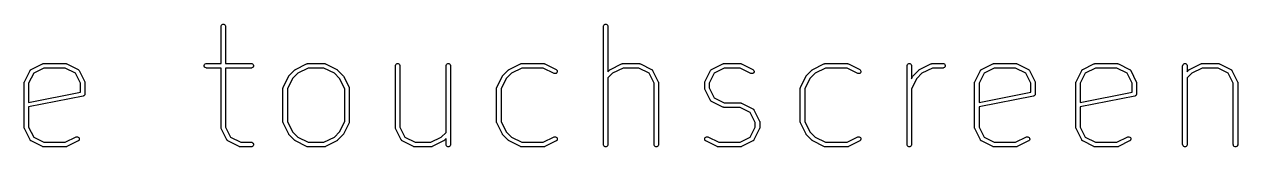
# Model space of a CAD drawing. Header units: inches. Extents: x 0.4 to 11.3, y -7.9 to -0.4.
# Drawn here: x 5.929 to 7.547, y -3.664 to -3.501 of the extents above; entities that cross this region are included whole.
import ezdxf

# ---------------------------------------------------------------- set-up
doc = ezdxf.new("R2010")
doc.units = ezdxf.units.IN
doc.header["$MEASUREMENT"] = 0
doc.layers.add('User.Drawings', color=9, linetype='CONTINUOUS', true_color=0xc2c2c2)

msp = doc.modelspace()

# ---------------------------------------------------------------- linework, layer by layer
at = {"layer": 'User.Drawings', "linetype": 'CONTINUOUS'}
for p, q in [((6.1914, -3.504), (6.1915, -3.5035)), ((6.1914, -3.5536), (6.1914, -3.504)), ((6.1915, -3.5035), (6.1919, -3.5024)), ((6.1919, -3.5024), (6.1927, -3.5016)), ((6.1927, -3.5016), (6.1938, -3.5011)), ((6.1938, -3.5011), (6.1949, -3.5011)), ((6.1949, -3.5011), (6.196, -3.5016)), ((6.196, -3.5016), (6.1968, -3.5024)), ((6.1968, -3.5024), (6.1973, -3.5035)), ((6.1973, -3.5035), (6.1973, -3.504)), ((6.1973, -3.504), (6.1973, -3.5536)), ((6.7013, -3.504), (6.7014, -3.5035)), ((6.7013, -3.6615), (6.7013, -3.504)), ((6.7014, -3.5035), (6.7018, -3.5024)), ((6.7018, -3.5024), (6.7027, -3.5016)), ((6.7027, -3.5016), (6.7037, -3.5011)), ((6.7037, -3.5011), (6.7049, -3.5011)), ((6.7049, -3.5011), (6.7059, -3.5016)), ((6.7059, -3.5016), (6.7068, -3.5024)), ((6.7068, -3.5024), (6.7072, -3.5035)), ((6.7072, -3.5035), (6.7073, -3.504)), ((6.7073, -3.504), (6.7073, -3.5644)), ((5.9381, -3.5614), (5.9531, -3.5539)), ((5.9551, -3.5595), (5.9416, -3.5662)), ((5.9531, -3.5539), (5.9536, -3.5537)), ((5.9536, -3.5537), (5.9537, -3.5537)), ((5.9537, -3.5537), (5.9538, -3.5536)), ((5.9538, -3.5536), (5.9544, -3.5536)), ((5.9544, -3.5536), (5.9844, -3.5536)), ((5.9837, -3.5595), (5.9551, -3.5595)), ((5.9972, -3.5662), (5.9837, -3.5595)), ((5.9844, -3.5536), (5.985, -3.5536)), ((5.985, -3.5536), (5.9851, -3.5537)), ((5.9851, -3.5537), (5.9852, -3.5537)), ((5.9852, -3.5537), (5.9857, -3.5539)), ((5.9857, -3.5539), (6.0007, -3.5614)), ((6.169, -3.556), (6.1694, -3.5549)), ((6.169, -3.5571), (6.169, -3.556)), ((6.1694, -3.5582), (6.169, -3.5571)), ((6.1694, -3.5549), (6.1702, -3.5541)), ((6.1702, -3.559), (6.1694, -3.5582)), ((6.1702, -3.5541), (6.1713, -3.5536)), ((6.1713, -3.5594), (6.1702, -3.559)), ((6.1713, -3.5536), (6.1719, -3.5536)), ((6.1719, -3.5595), (6.1713, -3.5594)), ((6.1719, -3.5536), (6.1914, -3.5536)), ((6.1914, -3.5595), (6.1719, -3.5595)), ((6.1914, -3.639), (6.1914, -3.5595)), ((6.1973, -3.5536), (6.2319, -3.5536)), ((6.2319, -3.5595), (6.1973, -3.5595)), ((6.1973, -3.5595), (6.1973, -3.6383)), ((6.2319, -3.5536), (6.2324, -3.5536)), ((6.2324, -3.5594), (6.2319, -3.5595)), ((6.2324, -3.5536), (6.2335, -3.5541)), ((6.2335, -3.559), (6.2324, -3.5594)), ((6.2335, -3.5541), (6.2343, -3.5549)), ((6.2343, -3.5582), (6.2335, -3.559)), ((6.2343, -3.5549), (6.2348, -3.556)), ((6.2348, -3.5571), (6.2343, -3.5582)), ((6.2348, -3.556), (6.2348, -3.5571)), ((6.2905, -3.5614), (6.3055, -3.5539)), ((6.3075, -3.5595), (6.2936, -3.5665)), ((6.3055, -3.5539), (6.3061, -3.5537)), ((6.3061, -3.5537), (6.3062, -3.5537)), ((6.3062, -3.5537), (6.3063, -3.5536)), ((6.3063, -3.5536), (6.3068, -3.5536)), ((6.3068, -3.5536), (6.3293, -3.5536)), ((6.3286, -3.5595), (6.3075, -3.5595)), ((6.3426, -3.5665), (6.3286, -3.5595)), ((6.3293, -3.5536), (6.3299, -3.5536)), ((6.3299, -3.5536), (6.33, -3.5537)), ((6.33, -3.5537), (6.3301, -3.5537)), ((6.3301, -3.5537), (6.3307, -3.5539)), ((6.3307, -3.5539), (6.3457, -3.5614)), ((6.4239, -3.556), (6.4244, -3.5549)), ((6.4239, -3.5565), (6.4239, -3.556)), ((6.4239, -3.639), (6.4239, -3.5565)), ((6.4244, -3.5549), (6.4252, -3.5541)), ((6.4252, -3.5541), (6.4263, -3.5536)), ((6.4263, -3.5536), (6.4274, -3.5536)), ((6.4274, -3.5536), (6.4285, -3.5541)), ((6.4285, -3.5541), (6.4293, -3.5549)), ((6.4293, -3.5549), (6.4297, -3.556)), ((6.4297, -3.556), (6.4298, -3.5565)), ((6.4298, -3.5565), (6.4298, -3.6383)), ((6.4914, -3.556), (6.4919, -3.5549)), ((6.4914, -3.5565), (6.4914, -3.556)), ((6.4914, -3.6453), (6.4914, -3.5565)), ((6.4919, -3.5549), (6.4927, -3.5541)), ((6.4927, -3.5541), (6.4937, -3.5536)), ((6.4937, -3.5536), (6.4949, -3.5536)), ((6.4949, -3.5536), (6.496, -3.5541)), ((6.496, -3.5541), (6.4968, -3.5549)), ((6.4968, -3.5549), (6.4972, -3.556)), ((6.4972, -3.556), (6.4973, -3.5565)), ((6.4973, -3.5565), (6.4973, -3.6615)), ((6.5755, -3.5614), (6.5905, -3.5539)), ((6.5925, -3.5595), (6.5786, -3.5665)), ((6.5905, -3.5539), (6.591, -3.5537)), ((6.591, -3.5537), (6.5911, -3.5537)), ((6.5911, -3.5537), (6.5912, -3.5536)), ((6.5912, -3.5536), (6.5918, -3.5536)), ((6.5918, -3.5536), (6.6218, -3.5536)), ((6.6211, -3.5595), (6.5925, -3.5595)), ((6.6355, -3.5667), (6.6211, -3.5595)), ((6.6218, -3.5536), (6.6224, -3.5536)), ((6.6224, -3.5536), (6.6225, -3.5537)), ((6.6225, -3.5537), (6.6226, -3.5537)), ((6.6226, -3.5537), (6.6231, -3.5539)), ((6.6231, -3.5539), (6.6381, -3.5614)), ((6.7105, -3.5614), (6.7255, -3.5539)), ((6.7275, -3.5595), (6.7135, -3.5665)), ((6.7255, -3.5539), (6.726, -3.5537)), ((6.726, -3.5537), (6.7261, -3.5537)), ((6.7261, -3.5537), (6.7262, -3.5536)), ((6.7262, -3.5536), (6.7268, -3.5536)), ((6.7268, -3.5536), (6.7493, -3.5536)), ((6.7486, -3.5595), (6.7275, -3.5595)), ((6.7621, -3.5662), (6.7486, -3.5595)), ((6.7493, -3.5536), (6.7499, -3.5536)), ((6.7499, -3.5536), (6.75, -3.5537)), ((6.75, -3.5537), (6.7501, -3.5537)), ((6.7501, -3.5537), (6.7506, -3.5539)), ((6.7506, -3.5539), (6.7656, -3.5614)), ((6.8455, -3.5614), (6.8605, -3.5539)), ((6.8625, -3.5595), (6.849, -3.5662)), ((6.8605, -3.5539), (6.861, -3.5537)), ((6.861, -3.5537), (6.8611, -3.5537)), ((6.8611, -3.5537), (6.8612, -3.5536)), ((6.8612, -3.5536), (6.8618, -3.5536)), ((6.8618, -3.5536), (6.8843, -3.5536)), ((6.8836, -3.5595), (6.8625, -3.5595)), ((6.898, -3.5667), (6.8836, -3.5595)), ((6.8843, -3.5536), (6.8849, -3.5536)), ((6.8849, -3.5536), (6.8849, -3.5537)), ((6.8849, -3.5537), (6.8851, -3.5537)), ((6.8851, -3.5537), (6.8856, -3.5539)), ((6.8856, -3.5539), (6.9006, -3.5614)), ((6.9804, -3.5614), (6.9954, -3.5539)), ((6.9975, -3.5595), (6.9835, -3.5665)), ((6.9954, -3.5539), (6.996, -3.5537)), ((6.996, -3.5537), (6.9961, -3.5537)), ((6.9961, -3.5537), (6.9962, -3.5536)), ((6.9962, -3.5536), (6.9968, -3.5536)), ((6.9968, -3.5536), (7.0268, -3.5536)), ((7.0261, -3.5595), (6.9975, -3.5595)), ((7.0404, -3.5667), (7.0261, -3.5595)), ((7.0268, -3.5536), (7.0273, -3.5536)), ((7.0273, -3.5536), (7.0274, -3.5537)), ((7.0274, -3.5537), (7.0275, -3.5537)), ((7.0275, -3.5537), (7.0281, -3.5539)), ((7.0281, -3.5539), (7.0431, -3.5614)), ((7.1063, -3.5565), (7.1064, -3.556)), ((7.1063, -3.6615), (7.1063, -3.5565)), ((7.1064, -3.556), (7.1068, -3.5549)), ((7.1068, -3.5549), (7.1076, -3.5541)), ((7.1076, -3.5541), (7.1087, -3.5536)), ((7.1087, -3.5536), (7.1098, -3.5536)), ((7.1098, -3.5536), (7.1109, -3.5541)), ((7.1109, -3.5541), (7.1117, -3.5549)), ((7.1117, -3.5549), (7.1121, -3.556)), ((7.1121, -3.556), (7.1122, -3.5565)), ((7.1122, -3.5565), (7.1122, -3.574)), ((7.1229, -3.5614), (7.1379, -3.5539)), ((7.1399, -3.5595), (7.126, -3.5665)), ((7.1379, -3.5539), (7.1385, -3.5537)), ((7.1385, -3.5537), (7.1386, -3.5537)), ((7.1386, -3.5537), (7.1387, -3.5536)), ((7.1387, -3.5536), (7.1392, -3.5536)), ((7.1392, -3.5536), (7.1542, -3.5536)), ((7.1542, -3.5595), (7.1399, -3.5595)), ((7.1542, -3.5536), (7.1548, -3.5536)), ((7.1548, -3.5594), (7.1542, -3.5595)), ((7.1548, -3.5536), (7.1559, -3.5541)), ((7.1559, -3.559), (7.1548, -3.5594)), ((7.1559, -3.5541), (7.1567, -3.5549)), ((7.1567, -3.5582), (7.1559, -3.559)), ((7.1567, -3.5549), (7.1571, -3.556)), ((7.1571, -3.5571), (7.1567, -3.5582)), ((7.1571, -3.556), (7.1571, -3.5571)), ((7.2054, -3.5614), (7.2204, -3.5539)), ((7.2224, -3.5595), (7.2089, -3.5662)), ((7.2204, -3.5539), (7.221, -3.5537)), ((7.221, -3.5537), (7.2211, -3.5537)), ((7.2211, -3.5537), (7.2212, -3.5536)), ((7.2212, -3.5536), (7.2217, -3.5536)), ((7.2217, -3.5536), (7.2517, -3.5536)), ((7.251, -3.5595), (7.2224, -3.5595)), ((7.2645, -3.5662), (7.251, -3.5595)), ((7.2517, -3.5536), (7.2523, -3.5536)), ((7.2523, -3.5536), (7.2524, -3.5537)), ((7.2524, -3.5537), (7.2525, -3.5537)), ((7.2525, -3.5537), (7.253, -3.5539)), ((7.253, -3.5539), (7.268, -3.5614)), ((7.3404, -3.5614), (7.3554, -3.5539)), ((7.3574, -3.5595), (7.3439, -3.5662)), ((7.3554, -3.5539), (7.3559, -3.5537)), ((7.3559, -3.5537), (7.356, -3.5537)), ((7.356, -3.5537), (7.3561, -3.5536)), ((7.3561, -3.5536), (7.3567, -3.5536)), ((7.3567, -3.5536), (7.3867, -3.5536)), ((7.386, -3.5595), (7.3574, -3.5595)), ((7.3995, -3.5662), (7.386, -3.5595)), ((7.3867, -3.5536), (7.3873, -3.5536)), ((7.3873, -3.5536), (7.3874, -3.5537)), ((7.3874, -3.5537), (7.3875, -3.5537)), ((7.3875, -3.5537), (7.388, -3.5539)), ((7.388, -3.5539), (7.403, -3.5614)), ((7.4737, -3.5565), (7.4738, -3.556)), ((7.4737, -3.6615), (7.4737, -3.5565)), ((7.4738, -3.556), (7.4742, -3.5549)), ((7.4742, -3.5549), (7.4751, -3.5541)), ((7.4751, -3.5541), (7.4761, -3.5536)), ((7.4761, -3.5536), (7.4773, -3.5536)), ((7.4773, -3.5536), (7.4783, -3.5541)), ((7.4783, -3.5541), (7.4792, -3.5549)), ((7.4792, -3.5549), (7.4796, -3.556)), ((7.4796, -3.556), (7.4797, -3.5565)), ((7.4797, -3.5565), (7.4797, -3.5644)), ((7.4829, -3.5614), (7.4979, -3.5539)), ((7.4999, -3.5595), (7.4859, -3.5665)), ((7.4979, -3.5539), (7.4984, -3.5537)), ((7.4984, -3.5537), (7.4985, -3.5537)), ((7.4985, -3.5537), (7.4986, -3.5536)), ((7.4986, -3.5536), (7.4992, -3.5536)), ((7.4992, -3.5536), (7.5217, -3.5536)), ((7.521, -3.5595), (7.4999, -3.5595)), ((7.5345, -3.5662), (7.521, -3.5595)), ((7.5217, -3.5536), (7.5223, -3.5536)), ((7.5223, -3.5536), (7.5224, -3.5537)), ((7.5224, -3.5537), (7.5225, -3.5537)), ((7.5225, -3.5537), (7.523, -3.5539)), ((7.523, -3.5539), (7.538, -3.5614)), ((5.9293, -3.5777), (5.9368, -3.5627)), ((5.9416, -3.5662), (5.9348, -3.5797)), ((5.9368, -3.5626), (5.9369, -3.5625)), ((5.9368, -3.5627), (5.9368, -3.5626)), ((5.9368, -3.5626), (5.9368, -3.5626)), ((5.9369, -3.5625), (5.9371, -3.5622)), ((5.9371, -3.5622), (5.9373, -3.562)), ((5.9373, -3.562), (5.9376, -3.5617)), ((5.9376, -3.5617), (5.9379, -3.5615)), ((5.9379, -3.5615), (5.9379, -3.5615)), ((5.9379, -3.5615), (5.938, -3.5615)), ((5.938, -3.5615), (5.9381, -3.5614)), ((6.0039, -3.5797), (5.9972, -3.5662)), ((6.0007, -3.5614), (6.0008, -3.5615)), ((6.0008, -3.5615), (6.0008, -3.5615)), ((6.0008, -3.5615), (6.0009, -3.5615)), ((6.0009, -3.5615), (6.0012, -3.5617)), ((6.0012, -3.5617), (6.0014, -3.562)), ((6.0014, -3.562), (6.0017, -3.5622)), ((6.0017, -3.5622), (6.0019, -3.5625)), ((6.0019, -3.5625), (6.002, -3.5626)), ((6.002, -3.5626), (6.002, -3.5626)), ((6.002, -3.5626), (6.002, -3.5627)), ((6.002, -3.5627), (6.0095, -3.5777)), ((6.2742, -3.5852), (6.2817, -3.5702)), ((6.2868, -3.5733), (6.2798, -3.5872)), ((6.2817, -3.5702), (6.2819, -3.57)), ((6.2819, -3.5699), (6.282, -3.5698)), ((6.2819, -3.57), (6.2819, -3.5699)), ((6.282, -3.5698), (6.282, -3.5697)), ((6.282, -3.5697), (6.2821, -3.5697)), ((6.2821, -3.5697), (6.2823, -3.5694)), ((6.2823, -3.5694), (6.2898, -3.5619)), ((6.2936, -3.5665), (6.2868, -3.5733)), ((6.2898, -3.5619), (6.29, -3.5618)), ((6.29, -3.5617), (6.2901, -3.5616)), ((6.29, -3.5618), (6.29, -3.5617)), ((6.2901, -3.5616), (6.2902, -3.5616)), ((6.2902, -3.5616), (6.2903, -3.5615)), ((6.2903, -3.5615), (6.2905, -3.5614)), ((6.3494, -3.5733), (6.3426, -3.5665)), ((6.3457, -3.5614), (6.3459, -3.5615)), ((6.3459, -3.5615), (6.346, -3.5616)), ((6.346, -3.5616), (6.3461, -3.5616)), ((6.3461, -3.5616), (6.3462, -3.5617)), ((6.3462, -3.5617), (6.3462, -3.5618)), ((6.3462, -3.5618), (6.3464, -3.5619)), ((6.3464, -3.5619), (6.3539, -3.5694)), ((6.3564, -3.5872), (6.3494, -3.5733)), ((6.3539, -3.5694), (6.3541, -3.5697)), ((6.3541, -3.5697), (6.3542, -3.5697)), ((6.3542, -3.5697), (6.3542, -3.5698)), ((6.3542, -3.5698), (6.3543, -3.5699)), ((6.3543, -3.5699), (6.3543, -3.57)), ((6.3543, -3.57), (6.3545, -3.5702)), ((6.3545, -3.5702), (6.362, -3.5852)), ((6.5592, -3.5852), (6.5667, -3.5702)), ((6.5717, -3.5733), (6.5648, -3.5872)), ((6.5667, -3.5702), (6.5668, -3.57)), ((6.5668, -3.57), (6.5669, -3.5699)), ((6.5669, -3.5698), (6.567, -3.5697)), ((6.5669, -3.5699), (6.5669, -3.5698)), ((6.567, -3.5697), (6.5672, -3.5694)), ((6.567, -3.5697), (6.567, -3.5697)), ((6.5672, -3.5694), (6.5747, -3.5619)), ((6.5786, -3.5665), (6.5717, -3.5733)), ((6.5747, -3.5619), (6.575, -3.5618)), ((6.575, -3.5617), (6.5751, -3.5616)), ((6.575, -3.5618), (6.575, -3.5617)), ((6.5751, -3.5616), (6.5752, -3.5616)), ((6.5752, -3.5615), (6.5755, -3.5614)), ((6.5752, -3.5616), (6.5752, -3.5615)), ((6.636, -3.5669), (6.6355, -3.5667)), ((6.6372, -3.567), (6.636, -3.5669)), ((6.6383, -3.5666), (6.6372, -3.567)), ((6.6381, -3.5614), (6.6386, -3.5617)), ((6.6391, -3.5658), (6.6383, -3.5666)), ((6.6386, -3.5617), (6.6394, -3.5626)), ((6.6397, -3.5648), (6.6391, -3.5658)), ((6.6394, -3.5626), (6.6397, -3.5637)), ((6.6397, -3.5637), (6.6397, -3.5648)), ((6.7073, -3.5644), (6.7097, -3.5619)), ((6.7135, -3.5665), (6.7073, -3.5728)), ((6.7073, -3.5728), (6.7073, -3.6615)), ((6.7097, -3.5619), (6.7099, -3.5618)), ((6.7099, -3.5618), (6.71, -3.5617)), ((6.71, -3.5617), (6.7101, -3.5616)), ((6.7101, -3.5616), (6.7102, -3.5616)), ((6.7102, -3.5615), (6.7105, -3.5614)), ((6.7102, -3.5616), (6.7102, -3.5615)), ((6.7688, -3.5797), (6.7621, -3.5662)), ((6.7656, -3.5614), (6.7657, -3.5615)), ((6.7657, -3.5615), (6.7658, -3.5615)), ((6.7658, -3.5615), (6.7658, -3.5615)), ((6.7658, -3.5615), (6.7661, -3.5617)), ((6.7661, -3.5617), (6.7663, -3.562)), ((6.7663, -3.562), (6.7666, -3.5622)), ((6.7666, -3.5622), (6.7668, -3.5625)), ((6.7668, -3.5625), (6.7669, -3.5626)), ((6.7669, -3.5626), (6.7669, -3.5626)), ((6.7669, -3.5626), (6.7669, -3.5627)), ((6.7669, -3.5627), (6.7744, -3.5777)), ((6.8366, -3.5777), (6.8441, -3.5627)), ((6.849, -3.5662), (6.8422, -3.5797)), ((6.8441, -3.5627), (6.8442, -3.5626)), ((6.8442, -3.5626), (6.8443, -3.5625)), ((6.8442, -3.5626), (6.8442, -3.5626)), ((6.8443, -3.5625), (6.8444, -3.5622)), ((6.8444, -3.5622), (6.8447, -3.562)), ((6.8447, -3.562), (6.845, -3.5617)), ((6.845, -3.5617), (6.8453, -3.5615)), ((6.8453, -3.5615), (6.8453, -3.5615)), ((6.8453, -3.5615), (6.8454, -3.5615)), ((6.8454, -3.5615), (6.8455, -3.5614)), ((6.8985, -3.5669), (6.898, -3.5667)), ((6.8996, -3.567), (6.8985, -3.5669)), ((6.9007, -3.5666), (6.8996, -3.567)), ((6.9006, -3.5614), (6.9011, -3.5617)), ((6.9016, -3.5658), (6.9007, -3.5666)), ((6.9011, -3.5617), (6.9018, -3.5626)), ((6.9021, -3.5648), (6.9016, -3.5658)), ((6.9018, -3.5626), (6.9022, -3.5637)), ((6.9022, -3.5637), (6.9021, -3.5648)), ((6.9641, -3.5852), (6.9716, -3.5702)), ((6.9767, -3.5733), (6.9697, -3.5872)), ((6.9716, -3.5702), (6.9718, -3.57)), ((6.9718, -3.5699), (6.9719, -3.5698)), ((6.9718, -3.57), (6.9718, -3.5699)), ((6.9719, -3.5698), (6.9719, -3.5697)), ((6.9719, -3.5697), (6.972, -3.5697)), ((6.972, -3.5697), (6.9722, -3.5694)), ((6.9722, -3.5694), (6.9797, -3.5619)), ((6.9835, -3.5665), (6.9767, -3.5733)), ((6.9797, -3.5619), (6.9799, -3.5618)), ((6.9799, -3.5618), (6.98, -3.5617)), ((6.98, -3.5617), (6.98, -3.5616)), ((6.98, -3.5616), (6.9801, -3.5616)), ((6.9801, -3.5616), (6.9802, -3.5615)), ((6.9802, -3.5615), (6.9804, -3.5614)), ((7.041, -3.5669), (7.0404, -3.5667)), ((7.0421, -3.567), (7.041, -3.5669)), ((7.0432, -3.5666), (7.0421, -3.567)), ((7.0431, -3.5614), (7.0436, -3.5617)), ((7.0441, -3.5658), (7.0432, -3.5666)), ((7.0436, -3.5617), (7.0443, -3.5626)), ((7.0446, -3.5648), (7.0441, -3.5658)), ((7.0443, -3.5626), (7.0447, -3.5637)), ((7.0447, -3.5637), (7.0446, -3.5648)), ((7.1122, -3.574), (7.1141, -3.5702)), ((7.1192, -3.5733), (7.1122, -3.5872)), ((7.1141, -3.5702), (7.1143, -3.57)), ((7.1143, -3.5699), (7.1144, -3.5698)), ((7.1143, -3.57), (7.1143, -3.5699)), ((7.1144, -3.5698), (7.1144, -3.5697)), ((7.1144, -3.5697), (7.1145, -3.5697)), ((7.1145, -3.5697), (7.1147, -3.5694)), ((7.1147, -3.5694), (7.1222, -3.5619)), ((7.126, -3.5665), (7.1192, -3.5733)), ((7.1222, -3.5619), (7.1224, -3.5618)), ((7.1224, -3.5617), (7.1225, -3.5616)), ((7.1224, -3.5618), (7.1224, -3.5617)), ((7.1225, -3.5616), (7.1226, -3.5616)), ((7.1226, -3.5616), (7.1227, -3.5615)), ((7.1227, -3.5615), (7.1229, -3.5614)), ((7.1966, -3.5777), (7.2041, -3.5627)), ((7.2089, -3.5662), (7.2022, -3.5797)), ((7.2041, -3.5627), (7.2042, -3.5626)), ((7.2042, -3.5625), (7.2044, -3.5622)), ((7.2042, -3.5626), (7.2042, -3.5625)), ((7.2042, -3.5626), (7.2042, -3.5626)), ((7.2044, -3.5622), (7.2047, -3.562)), ((7.2047, -3.562), (7.2049, -3.5617)), ((7.2049, -3.5617), (7.2052, -3.5615)), ((7.2052, -3.5615), (7.2053, -3.5615)), ((7.2053, -3.5615), (7.2054, -3.5614)), ((7.2053, -3.5615), (7.2053, -3.5615)), ((7.2713, -3.5797), (7.2645, -3.5662)), ((7.268, -3.5614), (7.2681, -3.5615)), ((7.2681, -3.5615), (7.2682, -3.5615)), ((7.2682, -3.5615), (7.2682, -3.5615)), ((7.2682, -3.5615), (7.2685, -3.5617)), ((7.2685, -3.5617), (7.2688, -3.562)), ((7.2688, -3.562), (7.2691, -3.5622)), ((7.2691, -3.5622), (7.2692, -3.5625)), ((7.2692, -3.5625), (7.2693, -3.5626)), ((7.2693, -3.5626), (7.2693, -3.5626)), ((7.2693, -3.5626), (7.2694, -3.5627)), ((7.2694, -3.5627), (7.2769, -3.5777)), ((7.3316, -3.5777), (7.3391, -3.5627)), ((7.3439, -3.5662), (7.3372, -3.5797)), ((7.3391, -3.5627), (7.3391, -3.5626)), ((7.3391, -3.5626), (7.3392, -3.5626)), ((7.3392, -3.5625), (7.3394, -3.5622)), ((7.3392, -3.5626), (7.3392, -3.5625)), ((7.3394, -3.5622), (7.3397, -3.562)), ((7.3397, -3.562), (7.3399, -3.5617)), ((7.3399, -3.5617), (7.3402, -3.5615)), ((7.3402, -3.5615), (7.3403, -3.5615)), ((7.3403, -3.5615), (7.3404, -3.5614)), ((7.3403, -3.5615), (7.3403, -3.5615)), ((7.4063, -3.5797), (7.3995, -3.5662)), ((7.403, -3.5614), (7.4031, -3.5615)), ((7.4031, -3.5615), (7.4032, -3.5615)), ((7.4032, -3.5615), (7.4032, -3.5615)), ((7.4032, -3.5615), (7.4035, -3.5617)), ((7.4035, -3.5617), (7.4038, -3.562)), ((7.4038, -3.562), (7.404, -3.5622)), ((7.404, -3.5622), (7.4042, -3.5625)), ((7.4042, -3.5625), (7.4043, -3.5626)), ((7.4043, -3.5626), (7.4043, -3.5626)), ((7.4043, -3.5626), (7.4044, -3.5627)), ((7.4044, -3.5627), (7.4119, -3.5777)), ((7.4797, -3.5644), (7.4821, -3.5619)), ((7.4859, -3.5665), (7.4797, -3.5728)), ((7.4797, -3.5728), (7.4797, -3.6615)), ((7.4821, -3.5619), (7.4823, -3.5618)), ((7.4823, -3.5618), (7.4824, -3.5617)), ((7.4824, -3.5617), (7.4825, -3.5616)), ((7.4825, -3.5616), (7.4826, -3.5616)), ((7.4826, -3.5615), (7.4829, -3.5614)), ((7.4826, -3.5616), (7.4826, -3.5615)), ((7.5412, -3.5797), (7.5345, -3.5662)), ((7.538, -3.5614), (7.5381, -3.5615)), ((7.5381, -3.5615), (7.5382, -3.5615)), ((7.5382, -3.5615), (7.5382, -3.5615)), ((7.5382, -3.5615), (7.5385, -3.5617)), ((7.5385, -3.5617), (7.5387, -3.562)), ((7.5387, -3.562), (7.539, -3.5622)), ((7.539, -3.5622), (7.5392, -3.5625)), ((7.5392, -3.5625), (7.5393, -3.5626)), ((7.5393, -3.5626), (7.5393, -3.5626)), ((7.5393, -3.5626), (7.5393, -3.5627)), ((7.5393, -3.5627), (7.5468, -3.5777)), ((5.9289, -3.579), (5.929, -3.5785)), ((5.9289, -3.639), (5.9289, -3.579)), ((5.929, -3.5783), (5.9293, -3.5777)), ((5.929, -3.5784), (5.929, -3.5783)), ((5.929, -3.5785), (5.929, -3.5784)), ((5.9348, -3.5797), (5.9348, -3.6054)), ((5.9348, -3.6054), (6.0039, -3.5916)), ((6.0039, -3.5916), (6.0039, -3.5797)), ((6.0095, -3.5777), (6.0097, -3.5783)), ((6.0097, -3.5783), (6.0097, -3.5784)), ((6.0097, -3.5784), (6.0098, -3.5785)), ((6.0098, -3.5785), (6.0098, -3.579)), ((6.0098, -3.579), (6.0098, -3.594)), ((6.2739, -3.5865), (6.274, -3.586)), ((6.2739, -3.6315), (6.2739, -3.5865)), ((6.274, -3.5858), (6.2742, -3.5852)), ((6.274, -3.5859), (6.274, -3.5858)), ((6.274, -3.586), (6.274, -3.5859)), ((6.2798, -3.5872), (6.2798, -3.6308)), ((6.3564, -3.6308), (6.3564, -3.5872)), ((6.362, -3.5852), (6.3622, -3.5858)), ((6.3622, -3.5858), (6.3622, -3.5859)), ((6.3622, -3.5859), (6.3622, -3.586)), ((6.3622, -3.586), (6.3623, -3.5865)), ((6.3623, -3.5865), (6.3623, -3.6315)), ((6.5589, -3.586), (6.559, -3.5859)), ((6.5589, -3.5865), (6.5589, -3.586)), ((6.5589, -3.6315), (6.5589, -3.5865)), ((6.559, -3.5858), (6.5592, -3.5852)), ((6.559, -3.5859), (6.559, -3.5858)), ((6.5648, -3.5872), (6.5648, -3.6308)), ((6.7688, -3.6615), (6.7688, -3.5797)), ((6.7744, -3.5777), (6.7746, -3.5783)), ((6.7746, -3.5783), (6.7746, -3.5784)), ((6.7746, -3.5784), (6.7747, -3.5785)), ((6.7747, -3.5785), (6.7747, -3.579)), ((6.7747, -3.579), (6.7747, -3.6615)), ((6.8363, -3.579), (6.8364, -3.5785)), ((6.8363, -3.5865), (6.8363, -3.579)), ((6.8364, -3.5871), (6.8363, -3.5865)), ((6.8364, -3.5783), (6.8366, -3.5777)), ((6.8364, -3.5784), (6.8364, -3.5783)), ((6.8364, -3.5785), (6.8364, -3.5784)), ((6.8364, -3.5872), (6.8364, -3.5871)), ((6.8364, -3.5873), (6.8364, -3.5872)), ((6.8366, -3.5879), (6.8364, -3.5873)), ((6.8441, -3.6029), (6.8366, -3.5879)), ((6.8422, -3.5797), (6.8422, -3.5858)), ((6.8422, -3.5858), (6.849, -3.5993)), ((6.9638, -3.5865), (6.9639, -3.586)), ((6.9638, -3.6315), (6.9638, -3.5865)), ((6.9639, -3.5858), (6.9641, -3.5852)), ((6.9639, -3.5859), (6.9639, -3.5858)), ((6.9639, -3.586), (6.9639, -3.5859)), ((6.9697, -3.5872), (6.9697, -3.6308)), ((7.1122, -3.5872), (7.1122, -3.6615)), ((7.1963, -3.5785), (7.1964, -3.5784)), ((7.1963, -3.579), (7.1963, -3.5785)), ((7.1963, -3.639), (7.1963, -3.579)), ((7.1964, -3.5783), (7.1966, -3.5777)), ((7.1964, -3.5784), (7.1964, -3.5783)), ((7.2022, -3.5797), (7.2022, -3.6054)), ((7.2022, -3.6054), (7.2713, -3.5916)), ((7.2713, -3.5916), (7.2713, -3.5797)), ((7.2769, -3.5777), (7.2771, -3.5783)), ((7.2771, -3.5783), (7.2771, -3.5784)), ((7.2771, -3.5784), (7.2771, -3.5785)), ((7.2771, -3.5785), (7.2772, -3.579)), ((7.2772, -3.579), (7.2772, -3.594)), ((7.3313, -3.5785), (7.3314, -3.5784)), ((7.3313, -3.579), (7.3313, -3.5785)), ((7.3313, -3.639), (7.3313, -3.579)), ((7.3314, -3.5783), (7.3316, -3.5777)), ((7.3314, -3.5784), (7.3314, -3.5783)), ((7.3372, -3.5797), (7.3372, -3.6054)), ((7.3372, -3.6054), (7.4063, -3.5916)), ((7.4063, -3.5916), (7.4063, -3.5797)), ((7.4119, -3.5777), (7.4121, -3.5783)), ((7.4121, -3.5783), (7.4121, -3.5784)), ((7.4121, -3.5784), (7.4121, -3.5785)), ((7.4121, -3.5785), (7.4122, -3.579)), ((7.4122, -3.579), (7.4122, -3.594)), ((7.5412, -3.6615), (7.5412, -3.5797)), ((7.5468, -3.5777), (7.547, -3.5783)), ((7.547, -3.5783), (7.547, -3.5784)), ((7.547, -3.5784), (7.5471, -3.5785)), ((7.5471, -3.5785), (7.5471, -3.579)), ((7.5471, -3.579), (7.5471, -3.6615)), ((6.0075, -3.5969), (5.9348, -3.6114)), ((6.008, -3.5968), (6.0075, -3.5969)), ((6.0075, -3.5969), (6.0075, -3.5969)), ((6.0075, -3.5969), (6.0075, -3.5969)), ((6.0075, -3.5969), (6.0075, -3.5969)), ((6.0083, -3.5966), (6.008, -3.5968)), ((6.0085, -3.5965), (6.0083, -3.5966)), ((6.0087, -3.5963), (6.0085, -3.5965)), ((6.009, -3.5961), (6.0087, -3.5963)), ((6.0091, -3.5959), (6.009, -3.5961)), ((6.0093, -3.5957), (6.0091, -3.5959)), ((6.0095, -3.5954), (6.0093, -3.5957)), ((6.0096, -3.5952), (6.0095, -3.5954)), ((6.0097, -3.5949), (6.0096, -3.5952)), ((6.0098, -3.5946), (6.0097, -3.5949)), ((6.0098, -3.594), (6.0098, -3.5946)), ((6.8442, -3.6029), (6.8441, -3.6029)), ((6.8442, -3.603), (6.8442, -3.6029)), ((6.8443, -3.603), (6.8442, -3.603)), ((6.8444, -3.6033), (6.8443, -3.603)), ((6.8447, -3.6036), (6.8444, -3.6033)), ((6.845, -3.6039), (6.8447, -3.6036)), ((6.8453, -3.604), (6.845, -3.6039)), ((6.8453, -3.6041), (6.8453, -3.604)), ((6.8454, -3.6041), (6.8453, -3.6041)), ((6.8455, -3.6042), (6.8454, -3.6041)), ((6.8605, -3.6117), (6.8455, -3.6042)), ((6.849, -3.5993), (6.8625, -3.6061)), ((6.8625, -3.6061), (6.8843, -3.6061)), ((6.8843, -3.6061), (6.8849, -3.6061)), ((6.8849, -3.6061), (6.8849, -3.6062)), ((6.8849, -3.6062), (6.8851, -3.6062)), ((6.8851, -3.6062), (6.8856, -3.6064)), ((6.8856, -3.6064), (6.9006, -3.6139)), ((7.2748, -3.5969), (7.2022, -3.6114)), ((7.2754, -3.5968), (7.2748, -3.5969)), ((7.2748, -3.5969), (7.2748, -3.5969)), ((7.2748, -3.5969), (7.2748, -3.5969)), ((7.2748, -3.5969), (7.2748, -3.5969)), ((7.2756, -3.5966), (7.2754, -3.5968)), ((7.2759, -3.5965), (7.2756, -3.5966)), ((7.2761, -3.5963), (7.2759, -3.5965)), ((7.2763, -3.5961), (7.2761, -3.5963)), ((7.2765, -3.5959), (7.2763, -3.5961)), ((7.2767, -3.5957), (7.2765, -3.5959)), ((7.2768, -3.5954), (7.2767, -3.5957)), ((7.277, -3.5952), (7.2768, -3.5954)), ((7.2771, -3.5946), (7.277, -3.5949)), ((7.277, -3.5949), (7.277, -3.5952)), ((7.2772, -3.594), (7.2771, -3.5946)), ((7.4098, -3.5969), (7.3372, -3.6114)), ((7.4103, -3.5968), (7.4098, -3.5969)), ((7.4098, -3.5969), (7.4098, -3.5969)), ((7.4098, -3.5969), (7.4098, -3.5969)), ((7.4098, -3.5969), (7.4098, -3.5969)), ((7.4106, -3.5966), (7.4103, -3.5968)), ((7.4108, -3.5965), (7.4106, -3.5966)), ((7.4111, -3.5963), (7.4108, -3.5965)), ((7.4113, -3.5961), (7.4111, -3.5963)), ((7.4115, -3.5959), (7.4113, -3.5961)), ((7.4117, -3.5957), (7.4115, -3.5959)), ((7.4118, -3.5954), (7.4117, -3.5957)), ((7.4119, -3.5952), (7.4118, -3.5954)), ((7.412, -3.5949), (7.4119, -3.5952)), ((7.4121, -3.5946), (7.412, -3.5949)), ((7.4122, -3.594), (7.4121, -3.5946)), ((5.9348, -3.6114), (5.9348, -3.6383)), ((6.861, -3.6119), (6.8605, -3.6117)), ((6.8611, -3.6119), (6.861, -3.6119)), ((6.8612, -3.6119), (6.8611, -3.6119)), ((6.8618, -3.612), (6.8612, -3.6119)), ((6.8836, -3.612), (6.8618, -3.612)), ((6.8971, -3.6187), (6.8836, -3.612)), ((6.9038, -3.6322), (6.8971, -3.6187)), ((6.9006, -3.6139), (6.9007, -3.6139)), ((6.9007, -3.6139), (6.9007, -3.614)), ((6.9007, -3.614), (6.9008, -3.614)), ((6.9008, -3.614), (6.9011, -3.6142)), ((6.9011, -3.6142), (6.9013, -3.6145)), ((6.9013, -3.6145), (6.9016, -3.6147)), ((6.9016, -3.6147), (6.9018, -3.615)), ((6.9018, -3.615), (6.9018, -3.6151)), ((6.9018, -3.6151), (6.9019, -3.6151)), ((6.9019, -3.6151), (6.9019, -3.6152)), ((6.9019, -3.6152), (6.9094, -3.6302)), ((7.2022, -3.6114), (7.2022, -3.6383)), ((7.3372, -3.6114), (7.3372, -3.6383)), ((5.929, -3.6396), (5.9289, -3.639)), ((5.929, -3.6397), (5.929, -3.6396)), ((5.929, -3.6398), (5.929, -3.6397)), ((5.9293, -3.6403), (5.929, -3.6398)), ((5.9368, -3.6553), (5.9293, -3.6403)), ((5.9348, -3.6383), (5.9416, -3.6518)), ((6.1915, -3.6396), (6.1914, -3.639)), ((6.1915, -3.6397), (6.1915, -3.6396)), ((6.1915, -3.6398), (6.1915, -3.6397)), ((6.1917, -3.6403), (6.1915, -3.6398)), ((6.1992, -3.6553), (6.1917, -3.6403)), ((6.1973, -3.6383), (6.2041, -3.6518)), ((6.274, -3.6321), (6.2739, -3.6315)), ((6.274, -3.6322), (6.274, -3.6321)), ((6.274, -3.6323), (6.274, -3.6322)), ((6.2742, -3.6328), (6.274, -3.6323)), ((6.2817, -3.6478), (6.2742, -3.6328)), ((6.2798, -3.6308), (6.2868, -3.6448)), ((6.3494, -3.6448), (6.3564, -3.6308)), ((6.362, -3.6328), (6.3545, -3.6478)), ((6.3622, -3.6323), (6.362, -3.6328)), ((6.3623, -3.6315), (6.3622, -3.6321)), ((6.3622, -3.6321), (6.3622, -3.6322)), ((6.3622, -3.6322), (6.3622, -3.6323)), ((6.4239, -3.6396), (6.4239, -3.639)), ((6.424, -3.6397), (6.4239, -3.6396)), ((6.424, -3.6398), (6.424, -3.6397)), ((6.4242, -3.6403), (6.424, -3.6398)), ((6.4317, -3.6553), (6.4242, -3.6403)), ((6.4298, -3.6383), (6.4365, -3.6518)), ((6.5589, -3.6321), (6.5589, -3.6315)), ((6.559, -3.6322), (6.5589, -3.6321)), ((6.559, -3.6323), (6.559, -3.6322)), ((6.5592, -3.6328), (6.559, -3.6323)), ((6.5667, -3.6478), (6.5592, -3.6328)), ((6.5648, -3.6308), (6.5717, -3.6448)), ((6.8971, -3.6518), (6.9038, -3.6383)), ((6.9094, -3.6403), (6.9019, -3.6553)), ((6.9038, -3.6383), (6.9038, -3.6322)), ((6.9094, -3.6302), (6.9096, -3.6307)), ((6.9096, -3.6398), (6.9094, -3.6403)), ((6.9096, -3.6307), (6.9096, -3.6309)), ((6.9096, -3.6309), (6.9097, -3.631)), ((6.9097, -3.6396), (6.9096, -3.6397)), ((6.9096, -3.6397), (6.9096, -3.6398)), ((6.9097, -3.631), (6.9097, -3.6315)), ((6.9097, -3.6315), (6.9097, -3.639)), ((6.9097, -3.639), (6.9097, -3.6396)), ((6.9639, -3.6321), (6.9638, -3.6315)), ((6.9639, -3.6322), (6.9639, -3.6321)), ((6.9639, -3.6323), (6.9639, -3.6322)), ((6.9641, -3.6328), (6.9639, -3.6323)), ((6.9716, -3.6478), (6.9641, -3.6328)), ((6.9697, -3.6308), (6.9767, -3.6448)), ((7.1963, -3.6396), (7.1963, -3.639)), ((7.1964, -3.6397), (7.1963, -3.6396)), ((7.1964, -3.6398), (7.1964, -3.6397)), ((7.1966, -3.6403), (7.1964, -3.6398)), ((7.2041, -3.6553), (7.1966, -3.6403)), ((7.2022, -3.6383), (7.2089, -3.6518)), ((7.3313, -3.6396), (7.3313, -3.639)), ((7.3314, -3.6397), (7.3313, -3.6396)), ((7.3314, -3.6398), (7.3314, -3.6397)), ((7.3316, -3.6403), (7.3314, -3.6398)), ((7.3391, -3.6553), (7.3316, -3.6403)), ((7.3372, -3.6383), (7.3439, -3.6518)), ((5.9368, -3.6554), (5.9368, -3.6553)), ((5.9368, -3.6555), (5.9368, -3.6554)), ((5.9369, -3.6555), (5.9368, -3.6555)), ((5.9371, -3.6558), (5.9369, -3.6555)), ((5.9373, -3.6561), (5.9371, -3.6558)), ((5.9376, -3.6564), (5.9373, -3.6561)), ((5.9379, -3.6565), (5.9376, -3.6564)), ((5.9379, -3.6566), (5.9379, -3.6565)), ((5.938, -3.6566), (5.9379, -3.6566)), ((5.9381, -3.6567), (5.938, -3.6566)), ((5.9531, -3.6642), (5.9381, -3.6567)), ((5.9416, -3.6518), (5.9551, -3.6586)), ((5.9837, -3.6586), (5.9981, -3.6514)), ((6.0007, -3.6567), (5.9857, -3.6642)), ((5.9981, -3.6514), (5.9986, -3.6512)), ((5.9986, -3.6512), (5.9998, -3.6511)), ((5.9998, -3.6511), (6.0008, -3.6515)), ((6.0012, -3.6564), (6.0007, -3.6567)), ((6.0008, -3.6515), (6.0017, -3.6522)), ((6.002, -3.6555), (6.0012, -3.6564)), ((6.0017, -3.6522), (6.0022, -3.6532)), ((6.0023, -3.6544), (6.002, -3.6555)), ((6.0022, -3.6532), (6.0023, -3.6544)), ((6.1993, -3.6554), (6.1992, -3.6553)), ((6.1993, -3.6555), (6.1993, -3.6554)), ((6.1995, -3.6558), (6.1993, -3.6555)), ((6.1993, -3.6555), (6.1993, -3.6555)), ((6.1998, -3.6561), (6.1995, -3.6558)), ((6.2001, -3.6564), (6.1998, -3.6561)), ((6.2003, -3.6565), (6.2001, -3.6564)), ((6.2004, -3.6566), (6.2003, -3.6565)), ((6.2005, -3.6567), (6.2004, -3.6566)), ((6.2004, -3.6566), (6.2004, -3.6566)), ((6.2155, -3.6642), (6.2005, -3.6567)), ((6.2041, -3.6518), (6.2176, -3.6586)), ((6.2819, -3.6481), (6.2817, -3.6478)), ((6.2819, -3.6482), (6.2819, -3.6481)), ((6.282, -3.6482), (6.2819, -3.6482)), ((6.282, -3.6483), (6.282, -3.6482)), ((6.2821, -3.6484), (6.282, -3.6483)), ((6.2823, -3.6486), (6.2821, -3.6484)), ((6.2898, -3.6561), (6.2823, -3.6486)), ((6.2868, -3.6448), (6.2936, -3.6516)), ((6.29, -3.6563), (6.2898, -3.6561)), ((6.29, -3.6564), (6.29, -3.6563)), ((6.2901, -3.6564), (6.29, -3.6564)), ((6.2902, -3.6565), (6.2901, -3.6564)), ((6.2903, -3.6565), (6.2902, -3.6565)), ((6.2905, -3.6567), (6.2903, -3.6565)), ((6.3055, -3.6642), (6.2905, -3.6567)), ((6.2936, -3.6516), (6.3075, -3.6586)), ((6.3286, -3.6586), (6.3426, -3.6516)), ((6.3457, -3.6567), (6.3307, -3.6642)), ((6.3426, -3.6516), (6.3494, -3.6448)), ((6.3459, -3.6565), (6.3457, -3.6567)), ((6.346, -3.6565), (6.3459, -3.6565)), ((6.3461, -3.6564), (6.346, -3.6565)), ((6.3462, -3.6564), (6.3461, -3.6564)), ((6.3464, -3.6561), (6.3462, -3.6563)), ((6.3462, -3.6563), (6.3462, -3.6564)), ((6.3539, -3.6486), (6.3464, -3.6561)), ((6.3541, -3.6484), (6.3539, -3.6486)), ((6.3542, -3.6483), (6.3541, -3.6484)), ((6.3543, -3.6482), (6.3542, -3.6482)), ((6.3542, -3.6482), (6.3542, -3.6483)), ((6.3545, -3.6478), (6.3543, -3.6481)), ((6.3543, -3.6481), (6.3543, -3.6482)), ((6.4318, -3.6554), (6.4317, -3.6553)), ((6.4318, -3.6555), (6.4318, -3.6554)), ((6.432, -3.6558), (6.4318, -3.6555)), ((6.4318, -3.6555), (6.4318, -3.6555)), ((6.4323, -3.6561), (6.432, -3.6558)), ((6.4325, -3.6564), (6.4323, -3.6561)), ((6.4328, -3.6565), (6.4325, -3.6564)), ((6.4329, -3.6566), (6.4328, -3.6565)), ((6.433, -3.6567), (6.4329, -3.6566)), ((6.4329, -3.6566), (6.4329, -3.6566)), ((6.448, -3.6642), (6.433, -3.6567)), ((6.4365, -3.6518), (6.45, -3.6586)), ((6.4711, -3.6586), (6.4851, -3.6516)), ((6.4881, -3.6567), (6.4731, -3.6642)), ((6.4851, -3.6516), (6.4914, -3.6453)), ((6.4884, -3.6565), (6.4881, -3.6567)), ((6.4885, -3.6565), (6.4884, -3.6565)), ((6.4886, -3.6564), (6.4885, -3.6564)), ((6.4885, -3.6564), (6.4885, -3.6565)), ((6.4887, -3.6563), (6.4886, -3.6564)), ((6.4889, -3.6561), (6.4887, -3.6563)), ((6.4914, -3.6537), (6.4889, -3.6561)), ((6.4914, -3.6615), (6.4914, -3.6537)), ((6.5668, -3.6481), (6.5667, -3.6478)), ((6.5669, -3.6482), (6.5668, -3.6481)), ((6.567, -3.6483), (6.5669, -3.6482)), ((6.5669, -3.6482), (6.5669, -3.6482)), ((6.567, -3.6484), (6.567, -3.6483)), ((6.5672, -3.6486), (6.567, -3.6484)), ((6.5747, -3.6561), (6.5672, -3.6486)), ((6.5717, -3.6448), (6.5786, -3.6516)), ((6.575, -3.6563), (6.5747, -3.6561)), ((6.575, -3.6564), (6.575, -3.6563)), ((6.5751, -3.6564), (6.575, -3.6564)), ((6.5752, -3.6565), (6.5751, -3.6564)), ((6.5755, -3.6567), (6.5752, -3.6565)), ((6.5752, -3.6565), (6.5752, -3.6565)), ((6.5905, -3.6642), (6.5755, -3.6567)), ((6.5786, -3.6516), (6.5925, -3.6586)), ((6.6211, -3.6586), (6.6355, -3.6514)), ((6.6381, -3.6567), (6.6231, -3.6642)), ((6.6355, -3.6514), (6.636, -3.6512)), ((6.636, -3.6512), (6.6372, -3.6511)), ((6.6372, -3.6511), (6.6383, -3.6515)), ((6.6386, -3.6564), (6.6381, -3.6567)), ((6.6383, -3.6515), (6.6391, -3.6522)), ((6.6394, -3.6555), (6.6386, -3.6564)), ((6.6391, -3.6522), (6.6397, -3.6532)), ((6.6397, -3.6544), (6.6394, -3.6555)), ((6.6397, -3.6532), (6.6397, -3.6544)), ((6.8364, -3.6532), (6.8369, -3.6522)), ((6.8364, -3.6544), (6.8364, -3.6532)), ((6.8367, -3.6555), (6.8364, -3.6544)), ((6.8375, -3.6564), (6.8367, -3.6555)), ((6.8369, -3.6522), (6.8378, -3.6515)), ((6.838, -3.6567), (6.8375, -3.6564)), ((6.8378, -3.6515), (6.8389, -3.6511)), ((6.853, -3.6642), (6.838, -3.6567)), ((6.8389, -3.6511), (6.8401, -3.6512)), ((6.8401, -3.6512), (6.8406, -3.6514)), ((6.8406, -3.6514), (6.855, -3.6586)), ((6.8836, -3.6586), (6.8971, -3.6518)), ((6.9006, -3.6567), (6.8856, -3.6642)), ((6.9007, -3.6566), (6.9006, -3.6567)), ((6.9008, -3.6565), (6.9007, -3.6566)), ((6.9007, -3.6566), (6.9007, -3.6566)), ((6.9011, -3.6564), (6.9008, -3.6565)), ((6.9013, -3.6561), (6.9011, -3.6564)), ((6.9016, -3.6558), (6.9013, -3.6561)), ((6.9018, -3.6555), (6.9016, -3.6558)), ((6.9019, -3.6554), (6.9018, -3.6555)), ((6.9018, -3.6555), (6.9018, -3.6555)), ((6.9019, -3.6553), (6.9019, -3.6554)), ((6.9718, -3.6481), (6.9716, -3.6478)), ((6.9718, -3.6482), (6.9718, -3.6481)), ((6.9719, -3.6482), (6.9718, -3.6482)), ((6.9719, -3.6483), (6.9719, -3.6482)), ((6.972, -3.6484), (6.9719, -3.6483)), ((6.9722, -3.6486), (6.972, -3.6484)), ((6.9797, -3.6561), (6.9722, -3.6486)), ((6.9767, -3.6448), (6.9835, -3.6516)), ((6.9799, -3.6563), (6.9797, -3.6561)), ((6.98, -3.6564), (6.9799, -3.6563)), ((6.9801, -3.6565), (6.98, -3.6564)), ((6.98, -3.6564), (6.98, -3.6564)), ((6.9802, -3.6565), (6.9801, -3.6565)), ((6.9804, -3.6567), (6.9802, -3.6565)), ((6.9954, -3.6642), (6.9804, -3.6567)), ((6.9835, -3.6516), (6.9975, -3.6586)), ((7.0261, -3.6586), (7.0404, -3.6514)), ((7.0431, -3.6567), (7.0281, -3.6642)), ((7.0404, -3.6514), (7.041, -3.6512)), ((7.041, -3.6512), (7.0421, -3.6511)), ((7.0421, -3.6511), (7.0432, -3.6515)), ((7.0436, -3.6564), (7.0431, -3.6567)), ((7.0432, -3.6515), (7.0441, -3.6522)), ((7.0443, -3.6555), (7.0436, -3.6564)), ((7.0441, -3.6522), (7.0446, -3.6532)), ((7.0447, -3.6544), (7.0443, -3.6555)), ((7.0446, -3.6532), (7.0447, -3.6544)), ((7.2042, -3.6554), (7.2041, -3.6553)), ((7.2042, -3.6555), (7.2042, -3.6554)), ((7.2044, -3.6558), (7.2042, -3.6555)), ((7.2042, -3.6555), (7.2042, -3.6555)), ((7.2047, -3.6561), (7.2044, -3.6558)), ((7.2049, -3.6564), (7.2047, -3.6561)), ((7.2052, -3.6565), (7.2049, -3.6564)), ((7.2053, -3.6566), (7.2052, -3.6565)), ((7.2054, -3.6567), (7.2053, -3.6566)), ((7.2053, -3.6566), (7.2053, -3.6566)), ((7.2204, -3.6642), (7.2054, -3.6567)), ((7.2089, -3.6518), (7.2224, -3.6586)), ((7.251, -3.6586), (7.2654, -3.6514)), ((7.268, -3.6567), (7.253, -3.6642)), ((7.2654, -3.6514), (7.2659, -3.6512)), ((7.2659, -3.6512), (7.2671, -3.6511)), ((7.2671, -3.6511), (7.2682, -3.6515)), ((7.2685, -3.6564), (7.268, -3.6567)), ((7.2682, -3.6515), (7.2691, -3.6522)), ((7.2693, -3.6555), (7.2685, -3.6564)), ((7.2691, -3.6522), (7.2696, -3.6532)), ((7.2697, -3.6544), (7.2693, -3.6555)), ((7.2696, -3.6532), (7.2697, -3.6544)), ((7.3391, -3.6554), (7.3391, -3.6553)), ((7.3392, -3.6555), (7.3391, -3.6554)), ((7.3394, -3.6558), (7.3392, -3.6555)), ((7.3392, -3.6555), (7.3392, -3.6555)), ((7.3397, -3.6561), (7.3394, -3.6558)), ((7.3399, -3.6564), (7.3397, -3.6561)), ((7.3402, -3.6565), (7.3399, -3.6564)), ((7.3403, -3.6566), (7.3402, -3.6565)), ((7.3404, -3.6567), (7.3403, -3.6566)), ((7.3403, -3.6566), (7.3403, -3.6566)), ((7.3554, -3.6642), (7.3404, -3.6567)), ((7.3439, -3.6518), (7.3574, -3.6586)), ((7.386, -3.6586), (7.4004, -3.6514)), ((7.403, -3.6567), (7.388, -3.6642)), ((7.4004, -3.6514), (7.4009, -3.6512)), ((7.4009, -3.6512), (7.4021, -3.6511)), ((7.4021, -3.6511), (7.4032, -3.6515)), ((7.4035, -3.6564), (7.403, -3.6567)), ((7.4032, -3.6515), (7.404, -3.6522)), ((7.4043, -3.6555), (7.4035, -3.6564)), ((7.404, -3.6522), (7.4046, -3.6532)), ((7.4046, -3.6544), (7.4043, -3.6555)), ((7.4046, -3.6532), (7.4046, -3.6544)), ((5.9536, -3.6644), (5.9531, -3.6642)), ((5.9537, -3.6644), (5.9536, -3.6644)), ((5.9538, -3.6644), (5.9537, -3.6644)), ((5.9544, -3.6645), (5.9538, -3.6644)), ((5.9844, -3.6645), (5.9544, -3.6645)), ((5.9551, -3.6586), (5.9837, -3.6586)), ((5.985, -3.6644), (5.9844, -3.6645)), ((5.9851, -3.6644), (5.985, -3.6644)), ((5.9852, -3.6644), (5.9851, -3.6644)), ((5.9857, -3.6642), (5.9852, -3.6644)), ((6.2161, -3.6644), (6.2155, -3.6642)), ((6.2162, -3.6644), (6.2161, -3.6644)), ((6.2163, -3.6644), (6.2162, -3.6644)), ((6.2169, -3.6645), (6.2163, -3.6644)), ((6.2319, -3.6645), (6.2169, -3.6645)), ((6.2176, -3.6586), (6.2319, -3.6586)), ((6.2319, -3.6586), (6.2324, -3.6586)), ((6.2324, -3.6644), (6.2319, -3.6645)), ((6.2324, -3.6586), (6.2335, -3.6591)), ((6.2335, -3.664), (6.2324, -3.6644)), ((6.2335, -3.6591), (6.2343, -3.6599)), ((6.2343, -3.6632), (6.2335, -3.664)), ((6.2343, -3.6599), (6.2348, -3.6609)), ((6.2348, -3.6621), (6.2343, -3.6632)), ((6.2348, -3.6609), (6.2348, -3.6621)), ((6.3061, -3.6644), (6.3055, -3.6642)), ((6.3062, -3.6644), (6.3061, -3.6644)), ((6.3063, -3.6644), (6.3062, -3.6644)), ((6.3068, -3.6645), (6.3063, -3.6644)), ((6.3293, -3.6645), (6.3068, -3.6645)), ((6.3075, -3.6586), (6.3286, -3.6586)), ((6.3299, -3.6644), (6.3293, -3.6645)), ((6.33, -3.6644), (6.3299, -3.6644)), ((6.3301, -3.6644), (6.33, -3.6644)), ((6.3307, -3.6642), (6.3301, -3.6644)), ((6.4485, -3.6644), (6.448, -3.6642)), ((6.4487, -3.6644), (6.4485, -3.6644)), ((6.4488, -3.6644), (6.4487, -3.6644)), ((6.4493, -3.6645), (6.4488, -3.6644)), ((6.4718, -3.6645), (6.4493, -3.6645)), ((6.45, -3.6586), (6.4711, -3.6586)), ((6.4724, -3.6644), (6.4718, -3.6645)), ((6.4725, -3.6644), (6.4724, -3.6644)), ((6.4726, -3.6644), (6.4725, -3.6644)), ((6.4731, -3.6642), (6.4726, -3.6644)), ((6.4914, -3.6621), (6.4914, -3.6615)), ((6.4919, -3.6632), (6.4914, -3.6621)), ((6.4927, -3.664), (6.4919, -3.6632)), ((6.4937, -3.6644), (6.4927, -3.664)), ((6.4949, -3.6644), (6.4937, -3.6644)), ((6.496, -3.664), (6.4949, -3.6644)), ((6.4968, -3.6632), (6.496, -3.664)), ((6.4972, -3.6621), (6.4968, -3.6632)), ((6.4973, -3.6615), (6.4972, -3.6621)), ((6.591, -3.6644), (6.5905, -3.6642)), ((6.5911, -3.6644), (6.591, -3.6644)), ((6.5912, -3.6644), (6.5911, -3.6644)), ((6.5918, -3.6645), (6.5912, -3.6644)), ((6.6218, -3.6645), (6.5918, -3.6645)), ((6.5925, -3.6586), (6.6211, -3.6586)), ((6.6224, -3.6644), (6.6218, -3.6645)), ((6.6225, -3.6644), (6.6224, -3.6644)), ((6.6226, -3.6644), (6.6225, -3.6644)), ((6.6231, -3.6642), (6.6226, -3.6644)), ((6.7014, -3.6621), (6.7013, -3.6615)), ((6.7018, -3.6632), (6.7014, -3.6621)), ((6.7027, -3.664), (6.7018, -3.6632)), ((6.7037, -3.6644), (6.7027, -3.664)), ((6.7049, -3.6644), (6.7037, -3.6644)), ((6.7059, -3.664), (6.7049, -3.6644)), ((6.7068, -3.6632), (6.7059, -3.664)), ((6.7072, -3.6621), (6.7068, -3.6632)), ((6.7073, -3.6615), (6.7072, -3.6621)), ((6.7689, -3.6621), (6.7688, -3.6615)), ((6.7693, -3.6632), (6.7689, -3.6621)), ((6.7701, -3.664), (6.7693, -3.6632)), ((6.7712, -3.6644), (6.7701, -3.664)), ((6.7724, -3.6644), (6.7712, -3.6644)), ((6.7734, -3.664), (6.7724, -3.6644)), ((6.7742, -3.6632), (6.7734, -3.664)), ((6.7747, -3.6621), (6.7742, -3.6632)), ((6.7747, -3.6615), (6.7747, -3.6621)), ((6.8535, -3.6644), (6.853, -3.6642)), ((6.8536, -3.6644), (6.8535, -3.6644)), ((6.8537, -3.6644), (6.8536, -3.6644)), ((6.8543, -3.6645), (6.8537, -3.6644)), ((6.8843, -3.6645), (6.8543, -3.6645)), ((6.855, -3.6586), (6.8836, -3.6586)), ((6.8849, -3.6644), (6.8843, -3.6645)), ((6.8851, -3.6644), (6.8849, -3.6644)), ((6.8849, -3.6644), (6.8849, -3.6644)), ((6.8856, -3.6642), (6.8851, -3.6644)), ((6.996, -3.6644), (6.9954, -3.6642)), ((6.9961, -3.6644), (6.996, -3.6644)), ((6.9962, -3.6644), (6.9961, -3.6644)), ((6.9968, -3.6645), (6.9962, -3.6644)), ((7.0268, -3.6645), (6.9968, -3.6645)), ((6.9975, -3.6586), (7.0261, -3.6586)), ((7.0273, -3.6644), (7.0268, -3.6645)), ((7.0274, -3.6644), (7.0273, -3.6644)), ((7.0275, -3.6644), (7.0274, -3.6644)), ((7.0281, -3.6642), (7.0275, -3.6644)), ((7.1064, -3.6621), (7.1063, -3.6615)), ((7.1068, -3.6632), (7.1064, -3.6621)), ((7.1076, -3.664), (7.1068, -3.6632)), ((7.1087, -3.6644), (7.1076, -3.664)), ((7.1098, -3.6644), (7.1087, -3.6644)), ((7.1109, -3.664), (7.1098, -3.6644)), ((7.1117, -3.6632), (7.1109, -3.664)), ((7.1121, -3.6621), (7.1117, -3.6632)), ((7.1122, -3.6615), (7.1121, -3.6621)), ((7.221, -3.6644), (7.2204, -3.6642)), ((7.2211, -3.6644), (7.221, -3.6644)), ((7.2212, -3.6644), (7.2211, -3.6644)), ((7.2217, -3.6645), (7.2212, -3.6644)), ((7.2517, -3.6645), (7.2217, -3.6645)), ((7.2224, -3.6586), (7.251, -3.6586)), ((7.2523, -3.6644), (7.2517, -3.6645)), ((7.2524, -3.6644), (7.2523, -3.6644)), ((7.2525, -3.6644), (7.2524, -3.6644)), ((7.253, -3.6642), (7.2525, -3.6644)), ((7.3559, -3.6644), (7.3554, -3.6642)), ((7.356, -3.6644), (7.3559, -3.6644)), ((7.3561, -3.6644), (7.356, -3.6644)), ((7.3567, -3.6645), (7.3561, -3.6644)), ((7.3867, -3.6645), (7.3567, -3.6645)), ((7.3574, -3.6586), (7.386, -3.6586)), ((7.3873, -3.6644), (7.3867, -3.6645)), ((7.3874, -3.6644), (7.3873, -3.6644)), ((7.3875, -3.6644), (7.3874, -3.6644)), ((7.388, -3.6642), (7.3875, -3.6644)), ((7.4738, -3.6621), (7.4737, -3.6615)), ((7.4742, -3.6632), (7.4738, -3.6621)), ((7.4751, -3.664), (7.4742, -3.6632)), ((7.4761, -3.6644), (7.4751, -3.664)), ((7.4773, -3.6644), (7.4761, -3.6644)), ((7.4783, -3.664), (7.4773, -3.6644)), ((7.4792, -3.6632), (7.4783, -3.664)), ((7.4796, -3.6621), (7.4792, -3.6632)), ((7.4797, -3.6615), (7.4796, -3.6621)), ((7.5413, -3.6621), (7.5412, -3.6615)), ((7.5417, -3.6632), (7.5413, -3.6621)), ((7.5426, -3.664), (7.5417, -3.6632)), ((7.5436, -3.6644), (7.5426, -3.664)), ((7.5448, -3.6644), (7.5436, -3.6644)), ((7.5458, -3.664), (7.5448, -3.6644)), ((7.5466, -3.6632), (7.5458, -3.664)), ((7.5471, -3.6621), (7.5466, -3.6632)), ((7.5471, -3.6615), (7.5471, -3.6621))]:
    msp.add_line(p, q, dxfattribs=at)

doc.saveas('drawing.dxf')
